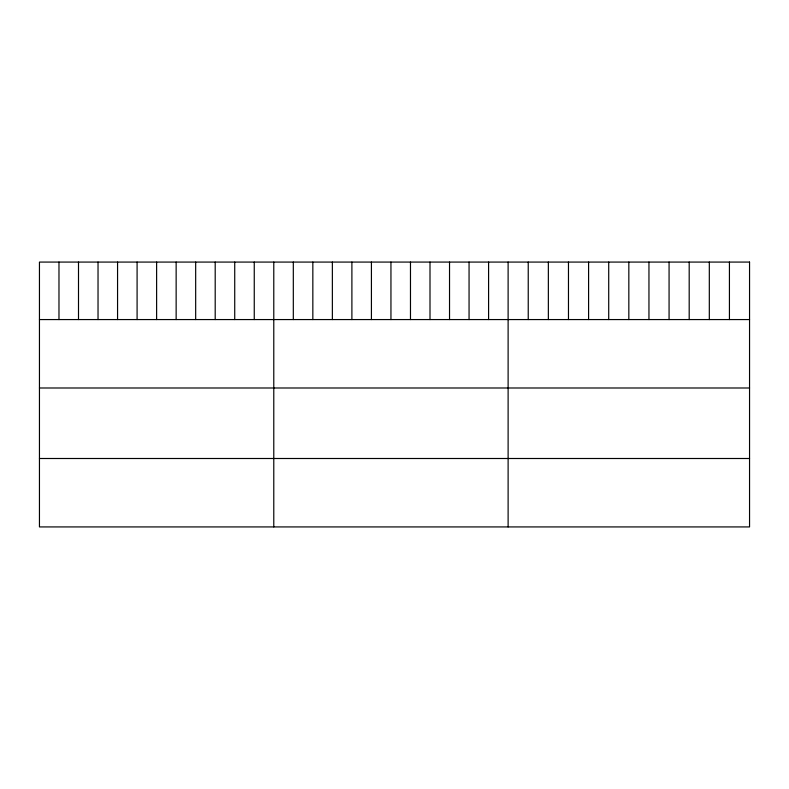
<?xml version="1.0" encoding="UTF-8"?>
<svg xmlns="http://www.w3.org/2000/svg" width="789" height="789" viewBox="0 0 789 789"><rect width="100%" height="100%" fill="white"/><g stroke="black" fill="none" stroke-linecap="round" stroke-linejoin="round"><path stroke-width="1.18" d="M39.45 319.565L749.55 319.565M39.45 387.991L749.55 387.991M39.45 458.498L749.55 458.498M729.43 262.076L729.43 319.565M709.311 262.076L709.311 319.565M689.191 262.076L689.191 319.565M669.072 262.076L669.072 319.565M648.952 262.076L648.952 319.565M628.833 262.076L628.833 319.565M608.714 262.076L608.714 319.565M588.594 262.076L588.594 319.565M568.474 262.076L568.474 319.565M548.355 262.076L548.355 319.565M528.236 262.076L528.236 319.565M508.116 262.076L508.116 526.924M488.588 262.076L488.588 319.565M469.06 262.076L469.06 319.565M449.533 262.076L449.533 319.565M430.005 262.076L430.005 319.565M410.477 262.076L410.477 319.565M390.949 262.076L390.949 319.565M371.422 262.076L371.422 319.565M351.894 262.076L351.894 319.565M332.366 262.076L332.366 319.565M312.838 262.076L312.838 319.565M293.311 262.076L293.311 319.565M273.783 262.076L273.783 526.924M254.255 262.076L254.255 319.565M234.727 262.076L234.727 319.565M215.2 262.076L215.2 319.565M195.672 262.076L195.672 319.565M176.144 262.076L176.144 319.565M156.617 262.076L156.617 319.565M137.089 262.076L137.089 319.565M117.561 262.076L117.561 319.565M98.033 262.076L98.033 319.565M78.505 262.076L78.505 319.565M58.978 262.076L58.978 319.565M749.55 262.076L39.45 262.076L39.45 526.924L749.55 526.924L749.55 262.076"/></g></svg>
